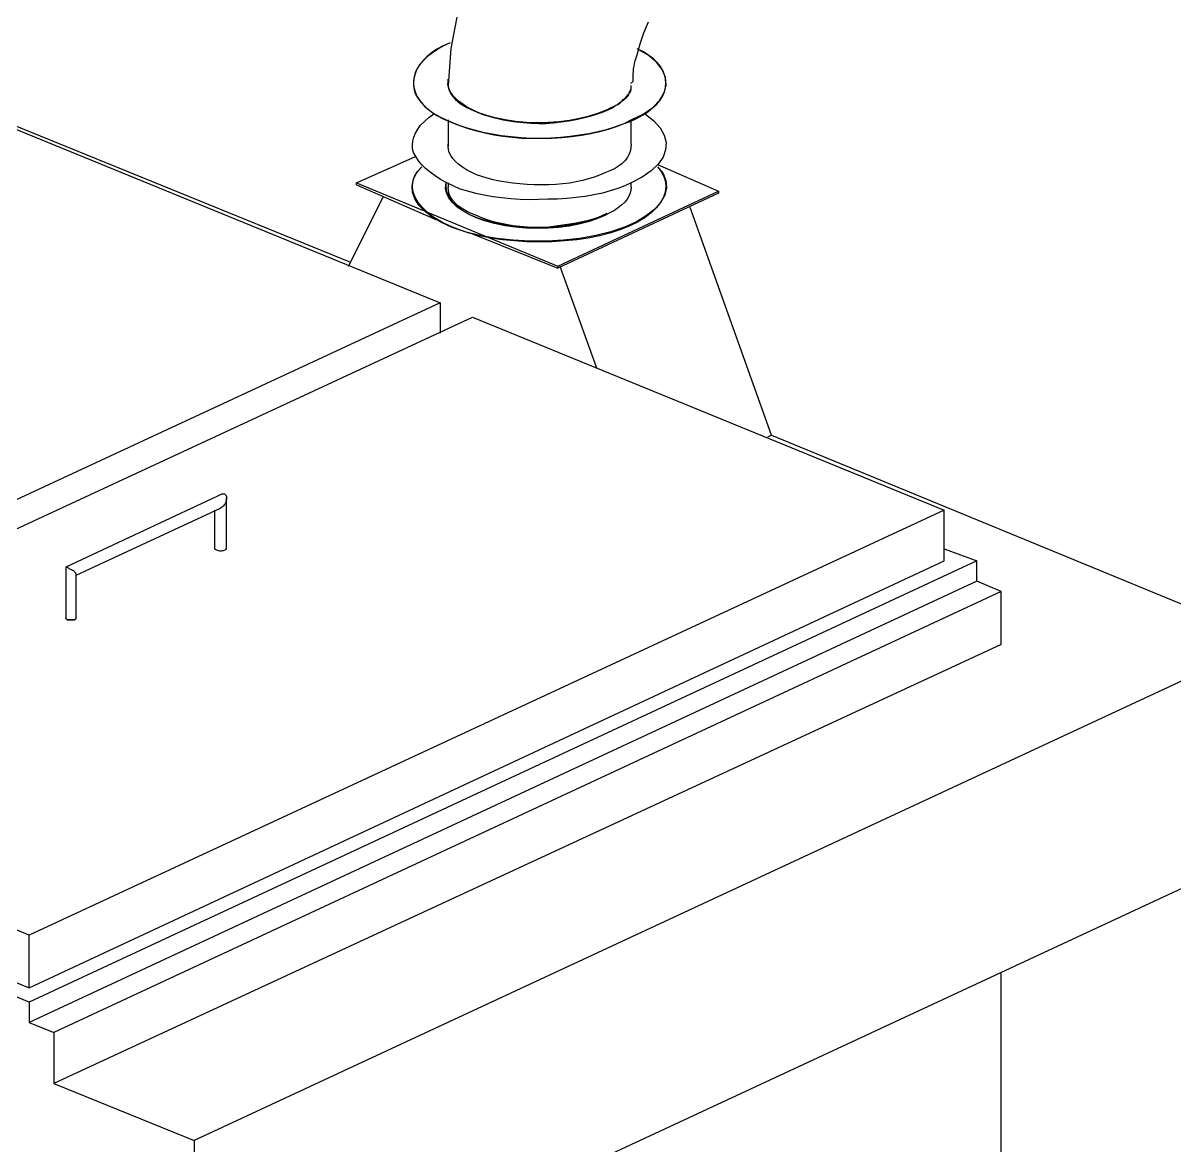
# Model space of a CAD drawing. Header units: metres. Extents: x 20 to 415, y 5 to 292.
# Drawn here: x 252.49 to 266.95, y 216.89 to 230.98 of the extents above; entities that cross this region are included whole.
import ezdxf

# ---------------------------------------------------------------- set-up
doc = ezdxf.new("R2010")
doc.units = ezdxf.units.M
doc.layers.add('ВОЗДУХОВОДЫ', color=7, linetype='Continuous')
doc.layers.add('ОБОРУДОВАНИЕ', color=8, linetype='Continuous')

msp = doc.modelspace()

# ---------------------------------------------------------------- linework, layer by layer
at = {"layer": 'ВОЗДУХОВОДЫ'}
for points in [[(260.072, 233.971), (259.699, 233.764), (259.351, 233.5), (259.029, 233.186), (258.738, 232.829), (258.481, 232.437), (258.261, 232.016), (258.082, 231.575), (257.948, 231.12), (257.862, 230.657), (257.827, 230.195)], [(260.123, 230.221), (260.123, 230.222), (260.125, 230.224), (260.128, 230.227), (260.132, 230.23), (260.135, 230.234), (260.139, 230.238), (260.142, 230.241), (260.146, 230.244), (260.147, 230.246), (260.148, 230.246), (260.148, 230.277), (260.149, 230.308), (260.149, 230.339), (260.151, 230.371), (260.154, 230.403), (260.159, 230.436), (260.166, 230.469), (260.174, 230.504), (260.185, 230.541), (260.199, 230.578), (260.236, 230.716), (260.283, 230.854), (260.339, 230.991)], [(257.852, 230.731), (257.771, 230.691), (257.697, 230.649), (257.63, 230.604), (257.57, 230.557), (257.518, 230.508), (257.474, 230.457), (257.439, 230.406), (257.414, 230.353), (257.399, 230.3), (257.393, 230.246), (257.391, 230.193), (257.399, 230.14), (257.417, 230.087), (257.445, 230.036), (257.483, 229.985), (257.529, 229.936), (257.585, 229.889), (257.649, 229.844), (257.721, 229.802), (257.801, 229.762), (257.889, 229.724), (257.982, 229.689), (258.079, 229.656), (258.182, 229.626), (258.289, 229.599), (258.4, 229.576), (258.514, 229.558), (258.631, 229.544), (258.751, 229.535), (258.873, 229.532), (258.995, 229.534), (259.117, 229.539), (259.238, 229.547), (259.358, 229.559), (259.475, 229.574), (259.591, 229.593), (259.704, 229.616), (259.813, 229.643), (259.919, 229.675), (260.021, 229.711), (260.109, 229.744), (260.191, 229.781), (260.266, 229.821), (260.334, 229.865), (260.393, 229.912), (260.445, 229.961), (260.487, 230.011), (260.52, 230.064), (260.543, 230.117), (260.556, 230.17), (260.56, 230.224), (260.556, 230.277), (260.543, 230.329), (260.522, 230.381), (260.492, 230.431), (260.453, 230.48), (260.405, 230.528), (260.347, 230.572), (260.278, 230.615), (260.199, 230.655)], [(257.852, 230.731), (257.765, 230.691), (257.687, 230.649), (257.618, 230.603), (257.559, 230.555), (257.508, 230.505), (257.467, 230.452), (257.435, 230.397), (257.412, 230.34), (257.398, 230.281), (257.393, 230.221), (257.398, 230.167), (257.412, 230.114), (257.435, 230.062), (257.467, 230.01), (257.508, 229.96), (257.559, 229.911), (257.618, 229.864), (257.687, 229.819), (257.765, 229.776), (257.852, 229.736), (257.947, 229.7), (258.048, 229.666), (258.153, 229.636), (258.264, 229.61), (258.379, 229.587), (258.497, 229.567), (258.619, 229.552), (258.744, 229.541), (258.871, 229.535), (259, 229.532), (259.13, 229.535), (259.257, 229.541), (259.381, 229.553), (259.502, 229.569), (259.619, 229.59), (259.731, 229.615), (259.838, 229.645), (259.94, 229.679), (260.035, 229.718), (260.123, 229.762)], [(260.123, 229.762), (260.275, 229.836), (260.395, 229.918), (260.483, 230.008), (260.539, 230.102), (260.563, 230.199), (260.554, 230.296), (260.514, 230.393), (260.441, 230.486), (260.336, 230.574), (260.199, 230.655)], [(257.827, 230.272), (257.821, 230.205), (257.835, 230.141), (257.866, 230.08), (257.915, 230.023), (257.98, 229.969), (258.06, 229.919), (258.155, 229.874), (258.263, 229.832), (258.384, 229.795), (258.516, 229.762), (258.649, 229.743), (258.786, 229.731), (258.925, 229.727), (259.065, 229.73), (259.204, 229.74), (259.34, 229.756), (259.471, 229.78), (259.596, 229.81), (259.711, 229.847), (259.817, 229.889)], [(257.827, 230.272), (257.821, 230.205), (257.835, 230.141), (257.866, 230.08), (257.915, 230.023), (257.98, 229.969), (258.06, 229.919), (258.155, 229.874), (258.263, 229.832), (258.384, 229.795), (258.516, 229.762), (258.649, 229.743), (258.786, 229.731), (258.925, 229.727), (259.065, 229.73), (259.204, 229.74), (259.34, 229.756), (259.471, 229.78), (259.596, 229.81), (259.711, 229.847), (259.817, 229.889)], [(257.827, 230.221), (257.827, 230.228), (257.827, 230.234), (257.827, 230.239), (257.827, 230.243), (257.827, 230.246), (257.827, 230.25), (257.827, 230.255), (257.827, 230.26), (257.827, 230.265), (257.827, 230.272)], [(257.827, 230.221), (257.827, 230.228), (257.827, 230.234), (257.827, 230.239), (257.827, 230.243), (257.827, 230.246), (257.827, 230.25), (257.827, 230.255), (257.827, 230.26), (257.827, 230.265), (257.827, 230.272)], [(259.817, 229.889), (259.712, 229.847), (259.598, 229.81), (259.477, 229.78), (259.349, 229.756), (259.217, 229.74), (259.082, 229.73), (258.945, 229.727), (258.808, 229.731), (258.673, 229.743), (258.541, 229.762), (258.416, 229.788), (258.3, 229.82), (258.196, 229.856), (258.102, 229.898), (258.022, 229.944), (257.953, 229.993), (257.899, 230.046), (257.86, 230.102), (257.835, 230.161), (257.827, 230.221)], [(258.184, 229.864), (258.118, 229.895), (258.059, 229.928), (258.006, 229.962), (257.959, 229.997), (257.92, 230.033), (257.887, 230.07), (257.861, 230.107), (257.842, 230.145), (257.831, 230.183), (257.827, 230.221)], [(259.817, 229.889), (259.846, 229.904), (259.874, 229.917), (259.901, 229.93), (259.925, 229.942), (259.947, 229.953), (259.967, 229.965), (259.985, 229.977), (259.999, 229.989), (260.011, 230.002), (260.021, 230.017), (260.035, 230.025), (260.048, 230.032), (260.06, 230.04), (260.07, 230.048), (260.078, 230.055), (260.085, 230.063), (260.09, 230.07), (260.094, 230.078), (260.096, 230.086), (260.097, 230.093), (260.104, 230.101), (260.11, 230.108), (260.114, 230.116), (260.117, 230.123), (260.12, 230.129), (260.121, 230.134), (260.122, 230.138), (260.122, 230.142), (260.123, 230.144), (260.123, 230.144)], [(259.817, 229.889), (259.846, 229.904), (259.874, 229.917), (259.901, 229.93), (259.925, 229.942), (259.947, 229.953), (259.967, 229.965), (259.985, 229.977), (259.999, 229.989), (260.011, 230.002), (260.021, 230.017), (260.035, 230.025), (260.048, 230.032), (260.06, 230.04), (260.07, 230.048), (260.078, 230.055), (260.085, 230.063), (260.09, 230.07), (260.094, 230.078), (260.096, 230.086), (260.097, 230.093), (260.104, 230.101), (260.11, 230.108), (260.114, 230.116), (260.117, 230.123), (260.12, 230.129), (260.121, 230.134), (260.122, 230.138), (260.122, 230.142), (260.123, 230.144), (260.123, 230.144)], [(259.817, 229.889), (259.846, 229.904), (259.874, 229.917), (259.901, 229.93), (259.925, 229.942), (259.947, 229.953), (259.967, 229.965), (259.985, 229.977), (259.999, 229.989), (260.011, 230.002), (260.021, 230.017), (260.035, 230.025), (260.048, 230.032), (260.06, 230.04), (260.07, 230.048), (260.078, 230.055), (260.085, 230.063), (260.09, 230.07), (260.094, 230.078), (260.096, 230.086), (260.097, 230.093), (260.104, 230.101), (260.11, 230.108), (260.114, 230.116), (260.117, 230.123), (260.12, 230.129), (260.121, 230.134), (260.122, 230.138), (260.122, 230.142), (260.123, 230.144), (260.123, 230.144)], [(259.893, 229.915), (259.901, 229.923), (259.911, 229.93), (259.922, 229.938), (259.933, 229.946), (259.944, 229.953), (259.956, 229.961), (259.966, 229.968), (259.977, 229.976), (259.987, 229.984), (259.995, 229.991), (260.01, 230), (260.023, 230.01), (260.035, 230.02), (260.046, 230.031), (260.056, 230.042), (260.065, 230.054), (260.073, 230.065), (260.082, 230.076), (260.089, 230.085), (260.097, 230.093), (260.098, 230.101), (260.1, 230.108), (260.103, 230.116), (260.106, 230.123), (260.11, 230.129), (260.114, 230.134), (260.117, 230.138), (260.12, 230.142), (260.122, 230.144), (260.123, 230.144), (260.123, 230.152), (260.123, 230.16), (260.123, 230.167), (260.123, 230.174), (260.123, 230.18), (260.123, 230.185), (260.123, 230.189), (260.123, 230.193), (260.123, 230.195), (260.123, 230.195)], [(259.893, 229.915), (259.901, 229.923), (259.911, 229.93), (259.922, 229.938), (259.933, 229.946), (259.944, 229.953), (259.956, 229.961), (259.966, 229.968), (259.977, 229.976), (259.987, 229.984), (259.995, 229.991), (260.01, 230), (260.023, 230.01), (260.035, 230.02), (260.046, 230.031), (260.056, 230.042), (260.065, 230.054), (260.073, 230.065), (260.082, 230.076), (260.089, 230.085), (260.097, 230.093), (260.098, 230.101), (260.1, 230.108), (260.103, 230.116), (260.106, 230.123), (260.11, 230.129), (260.114, 230.134), (260.117, 230.138), (260.12, 230.142), (260.122, 230.144), (260.123, 230.144), (260.123, 230.152), (260.123, 230.16), (260.123, 230.167), (260.123, 230.174), (260.123, 230.18), (260.123, 230.185), (260.123, 230.189), (260.123, 230.193), (260.123, 230.195), (260.123, 230.195)], [(259.893, 229.915), (259.901, 229.923), (259.911, 229.93), (259.922, 229.938), (259.933, 229.946), (259.944, 229.953), (259.956, 229.961), (259.966, 229.968), (259.977, 229.976), (259.987, 229.984), (259.995, 229.991), (260.01, 230), (260.023, 230.01), (260.035, 230.02), (260.046, 230.031), (260.056, 230.042), (260.065, 230.054), (260.073, 230.065), (260.082, 230.076), (260.089, 230.085), (260.097, 230.093), (260.098, 230.101), (260.1, 230.108), (260.103, 230.116), (260.106, 230.123), (260.11, 230.129), (260.114, 230.134), (260.117, 230.138), (260.12, 230.142), (260.122, 230.144), (260.123, 230.144), (260.123, 230.152), (260.123, 230.16), (260.123, 230.167), (260.123, 230.174), (260.123, 230.18), (260.123, 230.185), (260.123, 230.189), (260.123, 230.193), (260.123, 230.195), (260.123, 230.195)], [(260.123, 228.971), (260.043, 228.934), (259.955, 228.901), (259.861, 228.871), (259.762, 228.844), (259.657, 228.821), (259.548, 228.802), (259.434, 228.787), (259.318, 228.776), (259.198, 228.769), (259.077, 228.767), (258.962, 228.762), (258.845, 228.761), (258.729, 228.764), (258.614, 228.772), (258.5, 228.783), (258.388, 228.798), (258.28, 228.817), (258.175, 228.84), (258.075, 228.866), (257.98, 228.895), (257.891, 228.934), (257.809, 228.974), (257.733, 229.016), (257.663, 229.06), (257.601, 229.105), (257.545, 229.152), (257.496, 229.2), (257.454, 229.25), (257.42, 229.301), (257.393, 229.354), (257.382, 229.4), (257.378, 229.448), (257.383, 229.497), (257.395, 229.546), (257.416, 229.596), (257.445, 229.646), (257.482, 229.695), (257.529, 229.744), (257.584, 229.792), (257.648, 229.838)], [(259.893, 229.915), (259.829, 229.885), (259.759, 229.857), (259.684, 229.831), (259.604, 229.806), (259.52, 229.784), (259.432, 229.764), (259.341, 229.747), (259.247, 229.732), (259.15, 229.72), (259.051, 229.711), (258.959, 229.712), (258.866, 229.717), (258.773, 229.725), (258.68, 229.735), (258.589, 229.749), (258.5, 229.766), (258.415, 229.786), (258.333, 229.809), (258.256, 229.835), (258.184, 229.864)], [(259.817, 229.889), (259.824, 229.89), (259.832, 229.892), (259.839, 229.895), (259.847, 229.898), (259.855, 229.902), (259.862, 229.906), (259.87, 229.91), (259.878, 229.912), (259.885, 229.914), (259.893, 229.915)], [(260.301, 229.838), (260.409, 229.752), (260.488, 229.663), (260.539, 229.571), (260.562, 229.478), (260.556, 229.386), (260.523, 229.295), (260.463, 229.207), (260.376, 229.123), (260.263, 229.044), (260.123, 228.971)], [(257.827, 229.762), (257.827, 229.43)], [(257.827, 229.762), (257.827, 229.456)], [(257.827, 229.762), (257.827, 229.43)], [(257.827, 229.762), (257.827, 229.43)], [(257.827, 229.762), (257.827, 229.43)], [(257.827, 229.762), (257.827, 229.43)], [(257.827, 229.762), (257.827, 229.43)], [(260.123, 229.456), (260.123, 229.762)], [(257.827, 229.43), (257.827, 229.456)], [(260.123, 229.456), (260.12, 229.411), (260.11, 229.367), (260.094, 229.326), (260.072, 229.286), (260.043, 229.249), (260.007, 229.213), (259.964, 229.181), (259.914, 229.15), (259.856, 229.123), (259.791, 229.099), (259.728, 229.07), (259.66, 229.044), (259.588, 229.021), (259.513, 229.001), (259.434, 228.984), (259.352, 228.97), (259.268, 228.959), (259.18, 228.952), (259.091, 228.947), (259, 228.946), (258.908, 228.947), (258.817, 228.951), (258.728, 228.959), (258.64, 228.969), (258.554, 228.981), (258.471, 228.995), (258.392, 229.012), (258.318, 229.031), (258.248, 229.051), (258.184, 229.073), (258.118, 229.105), (258.059, 229.137), (258.006, 229.171), (257.959, 229.206), (257.92, 229.242), (257.887, 229.279), (257.861, 229.316), (257.842, 229.354), (257.831, 229.392), (257.827, 229.43)], [(260.123, 229.456), (260.12, 229.411), (260.11, 229.367), (260.094, 229.326), (260.072, 229.286), (260.043, 229.249), (260.007, 229.213), (259.964, 229.181), (259.914, 229.15), (259.856, 229.123), (259.791, 229.099), (259.728, 229.07), (259.66, 229.044), (259.588, 229.021), (259.513, 229.001), (259.434, 228.984), (259.352, 228.97), (259.268, 228.959), (259.18, 228.952), (259.091, 228.947), (259, 228.946), (258.908, 228.947), (258.817, 228.951), (258.728, 228.959), (258.64, 228.969), (258.554, 228.981), (258.471, 228.995), (258.392, 229.012), (258.318, 229.031), (258.248, 229.051), (258.184, 229.073), (258.118, 229.105), (258.059, 229.137), (258.006, 229.171), (257.959, 229.206), (257.92, 229.242), (257.887, 229.279), (257.861, 229.316), (257.842, 229.354), (257.831, 229.392), (257.827, 229.43)], [(260.123, 229.456), (260.12, 229.411), (260.11, 229.367), (260.094, 229.326), (260.072, 229.286), (260.043, 229.249), (260.007, 229.213), (259.964, 229.181), (259.914, 229.15), (259.856, 229.123), (259.791, 229.099), (259.728, 229.07), (259.66, 229.044), (259.588, 229.021), (259.513, 229.001), (259.434, 228.984), (259.352, 228.97), (259.268, 228.959), (259.18, 228.952), (259.091, 228.947), (259, 228.946), (258.908, 228.947), (258.817, 228.951), (258.728, 228.959), (258.64, 228.969), (258.554, 228.981), (258.471, 228.995), (258.392, 229.012), (258.318, 229.031), (258.248, 229.051), (258.184, 229.073), (258.118, 229.105), (258.059, 229.137), (258.006, 229.171), (257.959, 229.206), (257.92, 229.242), (257.887, 229.279), (257.861, 229.316), (257.842, 229.354), (257.831, 229.392), (257.827, 229.43)], [(257.827, 229.43), (257.827, 229.456)], [(257.827, 229.43), (257.827, 229.456)], [(257.827, 229.43), (257.827, 229.456)], [(257.827, 229.43), (257.827, 229.456)], [(257.827, 229.456), (257.827, 229.449), (257.827, 229.443), (257.827, 229.439), (257.827, 229.436), (257.827, 229.434), (257.827, 229.432), (257.827, 229.431), (257.827, 229.431), (257.827, 229.43), (257.827, 229.43)], [(257.878, 228.41), (257.743, 228.474), (257.627, 228.543), (257.533, 228.617), (257.46, 228.694), (257.409, 228.773), (257.38, 228.855), (257.374, 228.936), (257.391, 229.017), (257.431, 229.097), (257.495, 229.175)], [(260.454, 229.175), (260.501, 229.113), (260.534, 229.05), (260.553, 228.986), (260.558, 228.921), (260.55, 228.856), (260.528, 228.791), (260.492, 228.727), (260.442, 228.663), (260.378, 228.599), (260.301, 228.538), (260.204, 228.479), (260.097, 228.427), (259.981, 228.381), (259.856, 228.342), (259.724, 228.308), (259.585, 228.28), (259.44, 228.259), (259.289, 228.244), (259.134, 228.234), (258.975, 228.231), (258.816, 228.234), (258.661, 228.244), (258.51, 228.259), (258.365, 228.28), (258.226, 228.308), (258.093, 228.342), (257.969, 228.381), (257.852, 228.427), (257.746, 228.479), (257.648, 228.538), (257.57, 228.599), (257.505, 228.663), (257.453, 228.727), (257.414, 228.791), (257.39, 228.856), (257.38, 228.921), (257.385, 228.986), (257.406, 229.05), (257.443, 229.113), (257.495, 229.175)], [(260.454, 229.175), (260.523, 229.089), (260.56, 229), (260.567, 228.909), (260.545, 228.818), (260.496, 228.729), (260.419, 228.643), (260.317, 228.561), (260.191, 228.485), (260.04, 228.418), (259.868, 228.359), (259.678, 228.312), (259.479, 228.276), (259.274, 228.253), (259.064, 228.241), (258.854, 228.241), (258.644, 228.253), (258.439, 228.275), (258.242, 228.309), (258.053, 228.354), (257.878, 228.41)], [(257.827, 228.971), (257.827, 228.92)], [(257.827, 228.971), (257.827, 228.92)], [(257.827, 228.971), (257.827, 228.92)], [(257.827, 228.971), (257.827, 228.92)], [(257.827, 228.92), (257.827, 228.92), (257.827, 228.92)], [(257.827, 228.92), (257.827, 228.92), (257.827, 228.92)], [(260.123, 228.92), (260.12, 228.882), (260.11, 228.844), (260.094, 228.806), (260.072, 228.769), (260.043, 228.732), (260.007, 228.696), (259.964, 228.661), (259.914, 228.627), (259.856, 228.594), (259.791, 228.563), (259.728, 228.541), (259.66, 228.52), (259.588, 228.501), (259.513, 228.483), (259.434, 228.467), (259.352, 228.453), (259.268, 228.44), (259.18, 228.428), (259.091, 228.418), (259, 228.41), (258.908, 228.411), (258.817, 228.416), (258.728, 228.424), (258.64, 228.434), (258.554, 228.448), (258.471, 228.465), (258.392, 228.485), (258.318, 228.508), (258.248, 228.534), (258.184, 228.563), (258.118, 228.587), (258.059, 228.615), (258.006, 228.645), (257.959, 228.678), (257.92, 228.713), (257.887, 228.75), (257.861, 228.79), (257.842, 228.832), (257.831, 228.875), (257.827, 228.92)], [(260.123, 228.92), (260.12, 228.882), (260.11, 228.844), (260.094, 228.806), (260.072, 228.769), (260.043, 228.732), (260.007, 228.696), (259.964, 228.661), (259.914, 228.627), (259.856, 228.594), (259.791, 228.563), (259.728, 228.541), (259.66, 228.52), (259.588, 228.501), (259.513, 228.483), (259.434, 228.467), (259.352, 228.453), (259.268, 228.44), (259.18, 228.428), (259.091, 228.418), (259, 228.41), (258.908, 228.411), (258.817, 228.416), (258.728, 228.424), (258.64, 228.434), (258.554, 228.448), (258.471, 228.465), (258.392, 228.485), (258.318, 228.508), (258.248, 228.534), (258.184, 228.563), (258.118, 228.587), (258.059, 228.615), (258.006, 228.645), (257.959, 228.678), (257.92, 228.713), (257.887, 228.75), (257.861, 228.79), (257.842, 228.832), (257.831, 228.875), (257.827, 228.92)], [(260.123, 228.92), (260.12, 228.882), (260.11, 228.844), (260.094, 228.806), (260.072, 228.769), (260.043, 228.732), (260.007, 228.696), (259.964, 228.661), (259.914, 228.627), (259.856, 228.594), (259.791, 228.563), (259.728, 228.541), (259.66, 228.52), (259.588, 228.501), (259.513, 228.483), (259.434, 228.467), (259.352, 228.453), (259.268, 228.44), (259.18, 228.428), (259.091, 228.418), (259, 228.41), (258.908, 228.411), (258.817, 228.416), (258.728, 228.424), (258.64, 228.434), (258.554, 228.448), (258.471, 228.465), (258.392, 228.485), (258.318, 228.508), (258.248, 228.534), (258.184, 228.563), (258.118, 228.587), (258.059, 228.615), (258.006, 228.645), (257.959, 228.678), (257.92, 228.713), (257.887, 228.75), (257.861, 228.79), (257.842, 228.832), (257.831, 228.875), (257.827, 228.92)], [(260.123, 228.92), (260.12, 228.882), (260.11, 228.844), (260.094, 228.806), (260.072, 228.769), (260.043, 228.732), (260.007, 228.696), (259.964, 228.661), (259.914, 228.627), (259.856, 228.594), (259.791, 228.563), (259.728, 228.541), (259.66, 228.52), (259.588, 228.501), (259.513, 228.483), (259.434, 228.467), (259.352, 228.453), (259.268, 228.44), (259.18, 228.428), (259.091, 228.418), (259, 228.41), (258.908, 228.411), (258.817, 228.416), (258.728, 228.424), (258.64, 228.434), (258.554, 228.448), (258.471, 228.465), (258.392, 228.485), (258.318, 228.508), (258.248, 228.534), (258.184, 228.563), (258.118, 228.587), (258.059, 228.615), (258.006, 228.645), (257.959, 228.678), (257.92, 228.713), (257.887, 228.75), (257.861, 228.79), (257.842, 228.832), (257.831, 228.875), (257.827, 228.92)], [(260.123, 228.92), (260.12, 228.882), (260.11, 228.844), (260.094, 228.806), (260.072, 228.769), (260.043, 228.732), (260.007, 228.696), (259.964, 228.661), (259.914, 228.627), (259.856, 228.594), (259.791, 228.563), (259.728, 228.541), (259.66, 228.52), (259.588, 228.501), (259.513, 228.483), (259.434, 228.467), (259.352, 228.453), (259.268, 228.44), (259.18, 228.428), (259.091, 228.418), (259, 228.41), (258.908, 228.411), (258.817, 228.416), (258.728, 228.424), (258.64, 228.434), (258.554, 228.448), (258.471, 228.465), (258.392, 228.485), (258.318, 228.508), (258.248, 228.534), (258.184, 228.563), (258.118, 228.587), (258.059, 228.615), (258.006, 228.645), (257.959, 228.678), (257.92, 228.713), (257.887, 228.75), (257.861, 228.79), (257.842, 228.832), (257.831, 228.875), (257.827, 228.92)], [(260.123, 228.92), (260.12, 228.882), (260.11, 228.844), (260.094, 228.806), (260.072, 228.769), (260.043, 228.732), (260.007, 228.696), (259.964, 228.661), (259.914, 228.627), (259.856, 228.594), (259.791, 228.563), (259.728, 228.541), (259.66, 228.52), (259.588, 228.501), (259.513, 228.483), (259.434, 228.467), (259.352, 228.453), (259.268, 228.44), (259.18, 228.428), (259.091, 228.418), (259, 228.41), (258.908, 228.411), (258.817, 228.416), (258.728, 228.424), (258.64, 228.434), (258.554, 228.448), (258.471, 228.465), (258.392, 228.485), (258.318, 228.508), (258.248, 228.534), (258.184, 228.563), (258.118, 228.587), (258.059, 228.615), (258.006, 228.645), (257.959, 228.678), (257.92, 228.713), (257.887, 228.75), (257.861, 228.79), (257.842, 228.832), (257.831, 228.875), (257.827, 228.92)], [(260.123, 228.92), (260.12, 228.882), (260.11, 228.844), (260.094, 228.806), (260.072, 228.769), (260.043, 228.732), (260.007, 228.696), (259.964, 228.661), (259.914, 228.627), (259.856, 228.594), (259.791, 228.563), (259.728, 228.541), (259.66, 228.52), (259.588, 228.501), (259.513, 228.483), (259.434, 228.467), (259.352, 228.453), (259.268, 228.44), (259.18, 228.428), (259.091, 228.418), (259, 228.41), (258.908, 228.411), (258.817, 228.416), (258.728, 228.424), (258.64, 228.434), (258.554, 228.448), (258.471, 228.465), (258.392, 228.485), (258.318, 228.508), (258.248, 228.534), (258.184, 228.563), (258.118, 228.587), (258.059, 228.615), (258.006, 228.645), (257.959, 228.678), (257.92, 228.713), (257.887, 228.75), (257.861, 228.79), (257.842, 228.832), (257.831, 228.875), (257.827, 228.92)], [(260.123, 228.92), (260.12, 228.882), (260.11, 228.844), (260.094, 228.806), (260.072, 228.769), (260.043, 228.732), (260.007, 228.696), (259.964, 228.661), (259.914, 228.627), (259.856, 228.594), (259.791, 228.563), (259.728, 228.541), (259.66, 228.52), (259.588, 228.501), (259.513, 228.483), (259.434, 228.467), (259.352, 228.453), (259.268, 228.44), (259.18, 228.428), (259.091, 228.418), (259, 228.41), (258.908, 228.411), (258.817, 228.416), (258.728, 228.424), (258.64, 228.434), (258.554, 228.448), (258.471, 228.465), (258.392, 228.485), (258.318, 228.508), (258.248, 228.534), (258.184, 228.563), (258.118, 228.587), (258.059, 228.615), (258.006, 228.645), (257.959, 228.678), (257.92, 228.713), (257.887, 228.75), (257.861, 228.79), (257.842, 228.832), (257.831, 228.875), (257.827, 228.92)], [(260.123, 228.92), (260.12, 228.882), (260.11, 228.844), (260.094, 228.806), (260.072, 228.769), (260.043, 228.732), (260.007, 228.696), (259.964, 228.661), (259.914, 228.627), (259.856, 228.594), (259.791, 228.563), (259.728, 228.541), (259.66, 228.52), (259.588, 228.501), (259.513, 228.483), (259.434, 228.467), (259.352, 228.453), (259.268, 228.44), (259.18, 228.428), (259.091, 228.418), (259, 228.41), (258.908, 228.411), (258.817, 228.416), (258.728, 228.424), (258.64, 228.434), (258.554, 228.448), (258.471, 228.465), (258.392, 228.485), (258.318, 228.508), (258.248, 228.534), (258.184, 228.563), (258.118, 228.587), (258.059, 228.615), (258.006, 228.645), (257.959, 228.678), (257.92, 228.713), (257.887, 228.75), (257.861, 228.79), (257.842, 228.832), (257.831, 228.875), (257.827, 228.92)], [(260.123, 228.92), (260.12, 228.882), (260.11, 228.844), (260.094, 228.806), (260.072, 228.769), (260.043, 228.732), (260.007, 228.696), (259.964, 228.661), (259.914, 228.627), (259.856, 228.594), (259.791, 228.563), (259.728, 228.541), (259.66, 228.52), (259.588, 228.501), (259.513, 228.483), (259.434, 228.467), (259.352, 228.453), (259.268, 228.44), (259.18, 228.428), (259.091, 228.418), (259, 228.41), (258.908, 228.411), (258.817, 228.416), (258.728, 228.424), (258.64, 228.434), (258.554, 228.448), (258.471, 228.465), (258.392, 228.485), (258.318, 228.508), (258.248, 228.534), (258.184, 228.563), (258.118, 228.587), (258.059, 228.615), (258.006, 228.645), (257.959, 228.678), (257.92, 228.713), (257.887, 228.75), (257.861, 228.79), (257.842, 228.832), (257.831, 228.875), (257.827, 228.92)], [(260.123, 228.92), (260.12, 228.882), (260.11, 228.844), (260.094, 228.806), (260.072, 228.769), (260.043, 228.732), (260.007, 228.696), (259.964, 228.661), (259.914, 228.627), (259.856, 228.594), (259.791, 228.563), (259.728, 228.541), (259.66, 228.52), (259.588, 228.501), (259.513, 228.483), (259.434, 228.467), (259.352, 228.453), (259.268, 228.44), (259.18, 228.428), (259.091, 228.418), (259, 228.41), (258.908, 228.411), (258.817, 228.416), (258.728, 228.424), (258.64, 228.434), (258.554, 228.448), (258.471, 228.465), (258.392, 228.485), (258.318, 228.508), (258.248, 228.534), (258.184, 228.563), (258.118, 228.587), (258.059, 228.615), (258.006, 228.645), (257.959, 228.678), (257.92, 228.713), (257.887, 228.75), (257.861, 228.79), (257.842, 228.832), (257.831, 228.875), (257.827, 228.92)], [(260.123, 228.92), (260.12, 228.882), (260.11, 228.844), (260.094, 228.806), (260.072, 228.769), (260.043, 228.732), (260.007, 228.696), (259.964, 228.661), (259.914, 228.627), (259.856, 228.594), (259.791, 228.563), (259.728, 228.541), (259.66, 228.52), (259.588, 228.501), (259.513, 228.483), (259.434, 228.467), (259.352, 228.453), (259.268, 228.44), (259.18, 228.428), (259.091, 228.418), (259, 228.41), (258.908, 228.411), (258.817, 228.416), (258.728, 228.424), (258.64, 228.434), (258.554, 228.448), (258.471, 228.465), (258.392, 228.485), (258.318, 228.508), (258.248, 228.534), (258.184, 228.563), (258.118, 228.587), (258.059, 228.615), (258.006, 228.645), (257.959, 228.678), (257.92, 228.713), (257.887, 228.75), (257.861, 228.79), (257.842, 228.832), (257.831, 228.875), (257.827, 228.92)], [(260.123, 228.92), (260.12, 228.882), (260.11, 228.844), (260.094, 228.806), (260.072, 228.769), (260.043, 228.732), (260.007, 228.696), (259.964, 228.661), (259.914, 228.627), (259.856, 228.594), (259.791, 228.563), (259.728, 228.541), (259.66, 228.52), (259.588, 228.501), (259.513, 228.483), (259.434, 228.467), (259.352, 228.453), (259.268, 228.44), (259.18, 228.428), (259.091, 228.418), (259, 228.41), (258.908, 228.411), (258.817, 228.416), (258.728, 228.424), (258.64, 228.434), (258.554, 228.448), (258.471, 228.465), (258.392, 228.485), (258.318, 228.508), (258.248, 228.534), (258.184, 228.563), (258.118, 228.587), (258.059, 228.615), (258.006, 228.645), (257.959, 228.678), (257.92, 228.713), (257.887, 228.75), (257.861, 228.79), (257.842, 228.832), (257.831, 228.875), (257.827, 228.92)], [(260.123, 228.92), (260.12, 228.882), (260.11, 228.844), (260.094, 228.806), (260.072, 228.769), (260.043, 228.732), (260.007, 228.696), (259.964, 228.661), (259.914, 228.627), (259.856, 228.594), (259.791, 228.563), (259.728, 228.541), (259.66, 228.52), (259.588, 228.501), (259.513, 228.483), (259.434, 228.467), (259.352, 228.453), (259.268, 228.44), (259.18, 228.428), (259.091, 228.418), (259, 228.41), (258.908, 228.411), (258.817, 228.416), (258.728, 228.424), (258.64, 228.434), (258.554, 228.448), (258.471, 228.465), (258.392, 228.485), (258.318, 228.508), (258.248, 228.534), (258.184, 228.563), (258.118, 228.587), (258.059, 228.615), (258.006, 228.645), (257.959, 228.678), (257.92, 228.713), (257.887, 228.75), (257.861, 228.79), (257.842, 228.832), (257.831, 228.875), (257.827, 228.92)], [(260.123, 228.92), (260.12, 228.882), (260.11, 228.844), (260.094, 228.806), (260.072, 228.769), (260.043, 228.732), (260.007, 228.696), (259.964, 228.661), (259.914, 228.627), (259.856, 228.594), (259.791, 228.563), (259.728, 228.541), (259.66, 228.52), (259.588, 228.501), (259.513, 228.483), (259.434, 228.467), (259.352, 228.453), (259.268, 228.44), (259.18, 228.428), (259.091, 228.418), (259, 228.41), (258.908, 228.411), (258.817, 228.416), (258.728, 228.424), (258.64, 228.434), (258.554, 228.448), (258.471, 228.465), (258.392, 228.485), (258.318, 228.508), (258.248, 228.534), (258.184, 228.563), (258.118, 228.587), (258.059, 228.615), (258.006, 228.645), (257.959, 228.678), (257.92, 228.713), (257.887, 228.75), (257.861, 228.79), (257.842, 228.832), (257.831, 228.875), (257.827, 228.92)], [(260.123, 228.92), (260.12, 228.882), (260.11, 228.844), (260.094, 228.806), (260.072, 228.769), (260.043, 228.732), (260.007, 228.696), (259.964, 228.661), (259.914, 228.627), (259.856, 228.594), (259.791, 228.563), (259.728, 228.541), (259.66, 228.52), (259.588, 228.501), (259.513, 228.483), (259.434, 228.467), (259.352, 228.453), (259.268, 228.44), (259.18, 228.428), (259.091, 228.418), (259, 228.41), (258.908, 228.411), (258.817, 228.416), (258.728, 228.424), (258.64, 228.434), (258.554, 228.448), (258.471, 228.465), (258.392, 228.485), (258.318, 228.508), (258.248, 228.534), (258.184, 228.563), (258.118, 228.587), (258.059, 228.615), (258.006, 228.645), (257.959, 228.678), (257.92, 228.713), (257.887, 228.75), (257.861, 228.79), (257.842, 228.832), (257.831, 228.875), (257.827, 228.92)], [(260.123, 228.92), (260.12, 228.882), (260.11, 228.844), (260.094, 228.806), (260.072, 228.769), (260.043, 228.732), (260.007, 228.696), (259.964, 228.661), (259.914, 228.627), (259.856, 228.594), (259.791, 228.563), (259.728, 228.541), (259.66, 228.52), (259.588, 228.501), (259.513, 228.483), (259.434, 228.467), (259.352, 228.453), (259.268, 228.44), (259.18, 228.428), (259.091, 228.418), (259, 228.41), (258.908, 228.411), (258.817, 228.416), (258.728, 228.424), (258.64, 228.434), (258.554, 228.448), (258.471, 228.465), (258.392, 228.485), (258.318, 228.508), (258.248, 228.534), (258.184, 228.563), (258.118, 228.587), (258.059, 228.615), (258.006, 228.645), (257.959, 228.678), (257.92, 228.713), (257.887, 228.75), (257.861, 228.79), (257.842, 228.832), (257.831, 228.875), (257.827, 228.92)], [(260.123, 228.92), (260.12, 228.882), (260.11, 228.844), (260.094, 228.806), (260.072, 228.769), (260.043, 228.732), (260.007, 228.696), (259.964, 228.661), (259.914, 228.627), (259.856, 228.594), (259.791, 228.563), (259.728, 228.541), (259.66, 228.52), (259.588, 228.501), (259.513, 228.483), (259.434, 228.467), (259.352, 228.453), (259.268, 228.44), (259.18, 228.428), (259.091, 228.418), (259, 228.41), (258.908, 228.411), (258.817, 228.416), (258.728, 228.424), (258.64, 228.434), (258.554, 228.448), (258.471, 228.465), (258.392, 228.485), (258.318, 228.508), (258.248, 228.534), (258.184, 228.563), (258.118, 228.587), (258.059, 228.615), (258.006, 228.645), (257.959, 228.678), (257.92, 228.713), (257.887, 228.75), (257.861, 228.79), (257.842, 228.832), (257.831, 228.875), (257.827, 228.92)], [(260.123, 228.92), (260.12, 228.882), (260.11, 228.844), (260.094, 228.806), (260.072, 228.769), (260.043, 228.732), (260.007, 228.696), (259.964, 228.661), (259.914, 228.627), (259.856, 228.594), (259.791, 228.563), (259.728, 228.541), (259.66, 228.52), (259.588, 228.501), (259.513, 228.483), (259.434, 228.467), (259.352, 228.453), (259.268, 228.44), (259.18, 228.428), (259.091, 228.418), (259, 228.41), (258.908, 228.411), (258.817, 228.416), (258.728, 228.424), (258.64, 228.434), (258.554, 228.448), (258.471, 228.465), (258.392, 228.485), (258.318, 228.508), (258.248, 228.534), (258.184, 228.563), (258.118, 228.587), (258.059, 228.615), (258.006, 228.645), (257.959, 228.678), (257.92, 228.713), (257.887, 228.75), (257.861, 228.79), (257.842, 228.832), (257.831, 228.875), (257.827, 228.92)], [(260.123, 228.92), (260.12, 228.882), (260.11, 228.844), (260.094, 228.806), (260.072, 228.769), (260.043, 228.732), (260.007, 228.696), (259.964, 228.661), (259.914, 228.627), (259.856, 228.594), (259.791, 228.563)], [(260.123, 228.92), (260.12, 228.882), (260.11, 228.844), (260.094, 228.806), (260.072, 228.769), (260.043, 228.732), (260.007, 228.696), (259.964, 228.661), (259.914, 228.627), (259.856, 228.594), (259.791, 228.563)], [(260.123, 228.92), (260.12, 228.882), (260.11, 228.844), (260.094, 228.806), (260.072, 228.769), (260.043, 228.732), (260.007, 228.696), (259.964, 228.661), (259.914, 228.627), (259.856, 228.594), (259.791, 228.563)], [(260.123, 228.92), (260.123, 228.971)]]:
    msp.add_lwpolyline(points, dxfattribs=at)
at = {"layer": 'ОБОРУДОВАНИЕ'}
for points in [[(251.399, 230.093), (256.603, 227.976)], [(251.807, 229.889), (257.725, 227.466)], [(256.679, 228.971), (257.419, 229.303)], [(260.454, 229.201), (261.219, 228.869)], [(256.679, 228.946), (256.679, 228.971)], [(256.679, 228.971), (259.204, 227.925)], [(256.679, 228.946), (257.674, 228.512)], [(259.817, 228.589), (259.71, 228.539), (259.593, 228.497), (259.465, 228.463), (259.33, 228.437), (259.189, 228.42), (259.043, 228.41), (258.896, 228.41), (258.75, 228.418), (258.605, 228.435), (258.465, 228.461), (258.333, 228.488), (258.214, 228.524), (258.109, 228.566), (258.018, 228.615), (257.942, 228.668), (257.881, 228.725), (257.835, 228.785), (257.807, 228.847), (257.795, 228.909), (257.801, 228.971)], [(259.817, 228.589), (259.71, 228.539), (259.593, 228.497), (259.465, 228.463), (259.33, 228.437), (259.189, 228.42), (259.043, 228.41), (258.896, 228.41), (258.75, 228.418), (258.605, 228.435), (258.465, 228.461), (258.333, 228.488), (258.214, 228.524), (258.109, 228.566), (258.018, 228.615), (257.942, 228.668), (257.881, 228.725), (257.835, 228.785), (257.807, 228.847), (257.795, 228.909), (257.801, 228.971)], [(259.791, 228.563), (259.686, 228.52), (259.57, 228.484), (259.445, 228.454), (259.313, 228.432), (259.176, 228.416), (259.034, 228.409), (258.891, 228.409), (258.747, 228.418), (258.604, 228.435), (258.465, 228.461), (258.333, 228.488), (258.214, 228.524), (258.109, 228.566), (258.018, 228.615), (257.942, 228.668), (257.881, 228.725), (257.835, 228.785), (257.807, 228.847), (257.795, 228.909), (257.801, 228.971)], [(259.817, 228.589), (259.71, 228.539), (259.593, 228.497), (259.465, 228.463), (259.33, 228.437), (259.189, 228.42), (259.043, 228.41), (258.896, 228.41), (258.75, 228.418), (258.605, 228.435), (258.465, 228.461), (258.333, 228.488), (258.214, 228.524), (258.109, 228.566), (258.018, 228.615), (257.942, 228.668), (257.881, 228.725), (257.835, 228.785), (257.807, 228.847), (257.795, 228.909), (257.801, 228.971)], [(259.791, 228.563), (259.686, 228.52), (259.57, 228.484), (259.445, 228.454), (259.313, 228.432), (259.176, 228.416), (259.034, 228.409), (258.891, 228.409), (258.747, 228.418), (258.604, 228.435), (258.465, 228.461), (258.333, 228.488), (258.214, 228.524), (258.109, 228.566), (258.018, 228.615), (257.942, 228.668), (257.881, 228.725), (257.835, 228.785), (257.807, 228.847), (257.795, 228.909), (257.801, 228.971)], [(259.791, 228.563), (259.686, 228.52), (259.57, 228.484), (259.445, 228.454), (259.313, 228.432), (259.176, 228.416), (259.034, 228.409), (258.891, 228.409), (258.747, 228.418), (258.604, 228.435), (258.465, 228.461), (258.333, 228.488), (258.214, 228.524), (258.109, 228.566), (258.018, 228.615), (257.942, 228.668), (257.881, 228.725), (257.835, 228.785), (257.807, 228.847), (257.795, 228.909), (257.801, 228.971)], [(257.801, 228.92), (257.801, 228.927), (257.801, 228.933), (257.801, 228.938), (257.801, 228.942), (257.801, 228.946), (257.801, 228.949), (257.801, 228.954), (257.801, 228.959), (257.801, 228.964), (257.801, 228.971)], [(259.791, 228.563), (259.693, 228.52), (259.585, 228.484), (259.468, 228.454), (259.344, 228.43), (259.214, 228.413), (259.08, 228.403), (258.944, 228.401), (258.808, 228.405), (258.673, 228.416), (258.541, 228.435), (258.409, 228.462), (258.288, 228.496), (258.179, 228.535), (258.083, 228.58), (257.999, 228.63), (257.929, 228.683), (257.874, 228.74), (257.834, 228.799), (257.81, 228.859), (257.801, 228.92)], [(256.577, 227.925), (257.011, 228.793)], [(259.204, 227.925), (261.219, 228.869)], [(261.219, 228.844), (259.204, 227.9)], [(261.219, 228.869), (261.219, 228.844)], [(261.883, 225.808), (260.862, 228.665)], [(258.133, 228.333), (259.204, 227.9)], [(259.204, 227.9), (259.204, 227.925)], [(259.23, 227.925), (259.689, 226.65)], [(257.725, 227.466), (246.247, 222.135)], [(257.725, 227.466), (257.725, 227.084)], [(246.655, 221.957), (258.133, 227.288)], [(258.133, 227.288), (264.051, 224.864)], [(261.883, 225.808), (261.832, 225.783)], [(261.883, 225.808), (268.132, 223.232)], [(254.996, 225.069), (253.032, 224.15)], [(255.047, 225.018), (255.046, 225.002), (255.044, 224.987), (255.04, 224.972), (255.034, 224.958), (255.028, 224.944), (255.019, 224.931), (255.009, 224.919), (254.998, 224.908), (254.985, 224.898), (254.97, 224.89)], [(254.996, 225.069), (254.996, 225.069), (254.998, 225.069), (255.001, 225.069), (255.005, 225.069), (255.008, 225.069), (255.012, 225.069), (255.016, 225.069), (255.019, 225.069), (255.02, 225.069), (255.021, 225.069)], [(255.021, 225.069), (255.028, 225.062), (255.034, 225.056), (255.038, 225.051), (255.041, 225.047), (255.043, 225.043), (255.045, 225.039), (255.046, 225.035), (255.046, 225.03), (255.047, 225.024), (255.047, 225.018)], [(255.047, 224.38), (255.047, 225.018)], [(253.159, 224.048), (254.97, 224.89)], [(264.051, 224.864), (252.572, 219.533)], [(254.894, 224.864), (254.894, 224.38)], [(264.051, 224.227), (264.051, 224.864)], [(254.894, 224.38), (254.895, 224.379), (254.899, 224.377), (254.905, 224.374), (254.913, 224.371), (254.922, 224.367), (254.932, 224.363), (254.942, 224.36), (254.952, 224.357), (254.962, 224.355), (254.97, 224.354)], [(254.894, 224.38), (254.895, 224.379), (254.899, 224.377), (254.905, 224.374), (254.913, 224.371), (254.922, 224.367), (254.932, 224.363), (254.942, 224.36), (254.952, 224.357), (254.962, 224.355), (254.97, 224.354), (254.985, 224.355), (254.998, 224.357), (255.009, 224.36), (255.019, 224.363), (255.028, 224.367), (255.034, 224.371), (255.04, 224.374), (255.044, 224.377), (255.046, 224.379), (255.047, 224.38)], [(254.97, 224.354), (254.985, 224.355), (254.998, 224.357), (255.009, 224.36), (255.019, 224.363), (255.028, 224.367), (255.034, 224.371), (255.04, 224.374), (255.044, 224.377), (255.046, 224.379), (255.047, 224.38)], [(264.051, 224.38), (264.459, 224.227)], [(252.572, 218.87), (264.051, 224.227)], [(264.459, 224.227), (252.572, 218.692)], [(253.032, 224.15), (253.032, 223.513)], [(253.032, 224.15), (253.057, 224.15)], [(253.057, 224.15), (253.059, 224.143), (253.063, 224.138), (253.069, 224.133), (253.077, 224.129), (253.086, 224.125), (253.096, 224.121), (253.106, 224.117), (253.116, 224.112), (253.125, 224.106), (253.134, 224.099), (253.141, 224.092), (253.146, 224.084), (253.15, 224.077), (253.154, 224.07), (253.156, 224.064), (253.158, 224.059), (253.158, 224.055), (253.159, 224.051), (253.159, 224.049), (253.159, 224.048)], [(264.459, 223.972), (264.459, 224.227)], [(253.159, 223.513), (253.159, 224.048)], [(252.572, 218.692), (239.921, 223.895)], [(264.459, 223.972), (252.572, 218.437)], [(264.765, 223.844), (264.459, 223.972)], [(264.765, 223.844), (252.879, 218.309)], [(264.765, 223.181), (264.765, 223.844)], [(253.032, 223.513), (253.032, 223.506), (253.034, 223.5), (253.038, 223.496), (253.042, 223.493), (253.048, 223.49), (253.054, 223.489), (253.06, 223.488), (253.068, 223.487), (253.075, 223.487), (253.083, 223.487)], [(253.159, 223.513), (253.158, 223.506), (253.156, 223.5), (253.152, 223.496), (253.147, 223.493), (253.14, 223.49), (253.132, 223.489), (253.122, 223.488), (253.11, 223.487), (253.097, 223.487), (253.083, 223.487), (253.075, 223.487), (253.068, 223.487), (253.06, 223.488), (253.054, 223.489), (253.048, 223.49), (253.042, 223.493), (253.038, 223.496), (253.034, 223.5), (253.032, 223.506), (253.032, 223.513)], [(253.083, 223.487), (253.097, 223.487), (253.11, 223.487), (253.122, 223.488), (253.132, 223.489), (253.14, 223.49), (253.147, 223.493), (253.152, 223.496), (253.156, 223.5), (253.158, 223.506), (253.159, 223.513)], [(264.765, 223.181), (252.879, 217.671)], [(268.132, 223.232), (254.639, 216.957)], [(252.572, 219.533), (246.655, 221.957)], [(246.655, 221.293), (252.572, 218.87)], [(254.639, 214.355), (268.132, 220.63)], [(252.572, 218.87), (252.572, 219.533)], [(264.765, 213.004), (264.765, 219.049)], [(252.572, 218.692), (252.572, 218.437)], [(252.572, 218.437), (252.879, 218.309)], [(252.879, 218.309), (252.879, 217.671)], [(252.879, 217.671), (254.639, 216.957)], [(254.639, 216.957), (254.639, 214.355)]]:
    msp.add_lwpolyline(points, dxfattribs=at)

doc.saveas('drawing.dxf')
